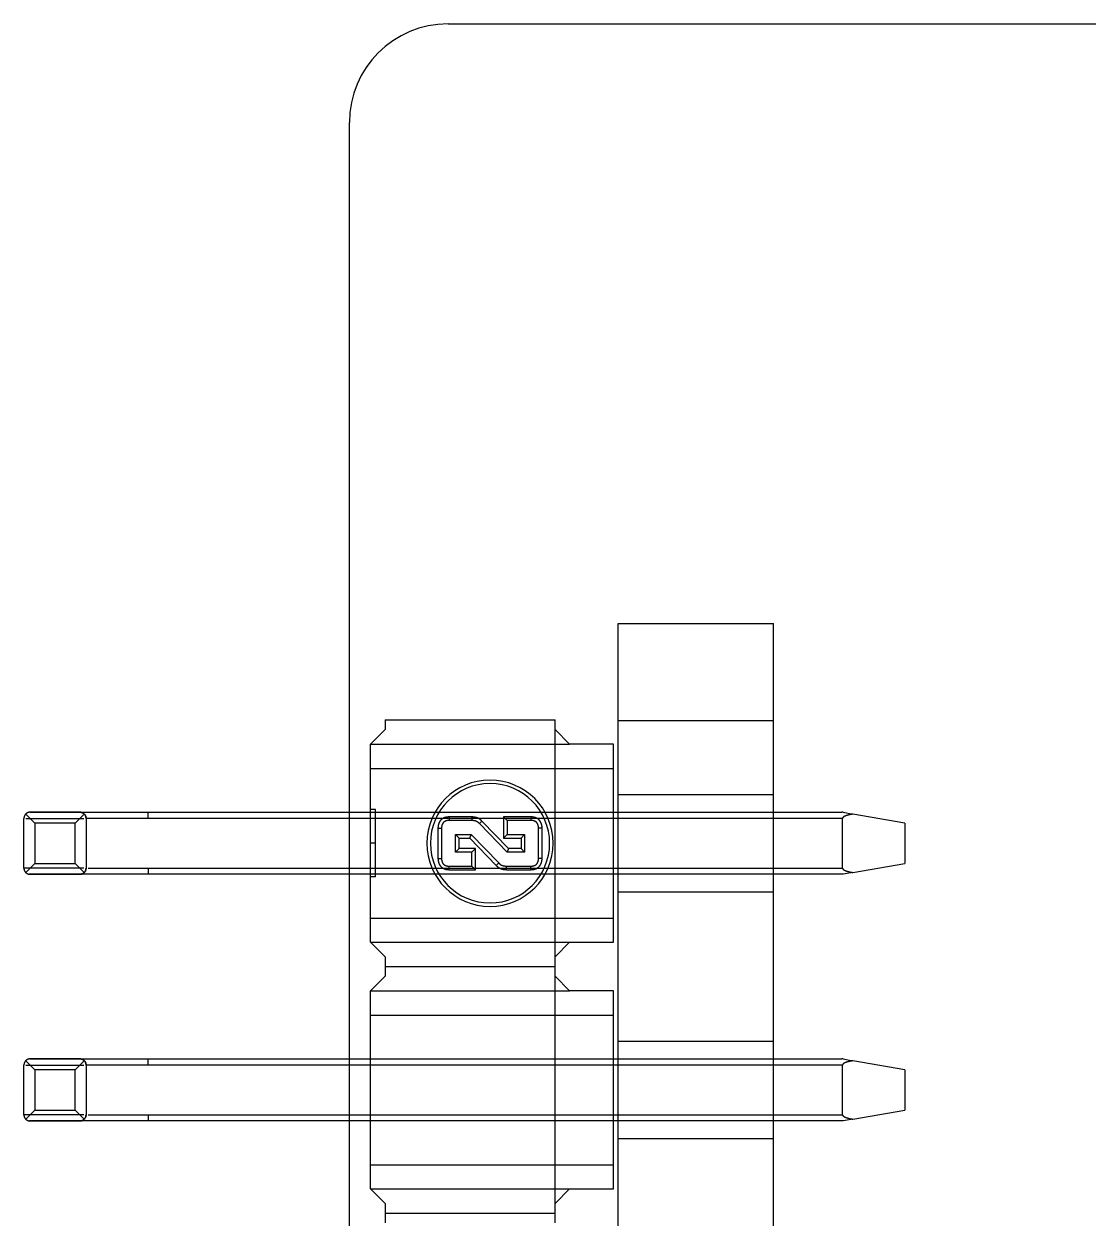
# Model space of a CAD drawing. Header units: millimetres. Extents: x -9.7 to 17, y -113.7 to -66.3.
# Drawn here: x -9.72 to 1.24, y -78.62 to -66.32 of the extents above; entities that cross this region are included whole.
import ezdxf

# ---------------------------------------------------------------- set-up
doc = ezdxf.new("R2010")
doc.units = ezdxf.units.MM
doc.linetypes.add('HIDDEN', pattern=[9.525, 6.35, -3.175])
doc.layers.get('0').update_dxf_attribs({"lineweight": 70})
doc.layers.add('Hidden', color=7, linetype='HIDDEN', lineweight=70)

msp = doc.modelspace()

# ---------------------------------------------------------------- linework, layer by layer
at = {"color": 7, "lineweight": -3}
for p, q in [((-5.352, -66.319), (8.364, -66.319)), ((-6.368, -112.674), (-6.368, -67.335)), ((-3.6, -107.513), (-3.6, -72.493)), ((-3.6, -72.493), (-2, -72.493)), ((-2, -80.583), (-2, -72.493)), ((-9.72, -74.497), (-9.72, -74.501)), ((-9.72, -75.013), (-9.72, -74.501)), ((-9.607, -74.55), (-9.701, -74.456)), ((-9.133, -74.438), (-9.667, -74.438)), ((-9.656, -74.437), (-9.144, -74.437)), ((-9.193, -74.55), (-9.099, -74.456)), ((-9.134, -74.437), (-9.103, -74.437)), ((-9.103, -74.437), (-8.44, -74.437)), ((-9.08, -74.501), (-9.08, -75.013)), ((-8.44, -74.501), (-9.08, -74.501)), ((-8.44, -74.437), (-6.368, -74.437)), ((-6.368, -74.501), (-8.44, -74.501)), ((-9.193, -74.55), (-9.607, -74.55)), ((-9.607, -74.55), (-9.607, -74.964)), ((-9.193, -74.964), (-9.193, -74.55)), ((-9.701, -75.059), (-9.607, -74.964)), ((-9.607, -74.964), (-9.193, -74.964)), ((-9.099, -75.059), (-9.193, -74.964)), ((-9.059, -75.013), (-8.44, -75.013)), ((-8.44, -75.013), (-6.368, -75.013)), ((-9.667, -75.076), (-9.133, -75.076)), ((-9.144, -75.077), (-9.656, -75.077)), ((-8.44, -75.077), (-9.144, -75.077)), ((-6.368, -75.077), (-8.44, -75.077)), ((-9.133, -76.978), (-9.667, -76.978)), ((-9.656, -76.977), (-9.144, -76.977)), ((-9.134, -76.977), (-9.103, -76.977)), ((-9.103, -76.977), (-8.44, -76.977)), ((-8.44, -76.977), (-6.368, -76.977)), ((-9.72, -77.037), (-9.72, -77.041)), ((-9.72, -77.553), (-9.72, -77.041)), ((-9.607, -77.09), (-9.701, -76.996)), ((-9.607, -77.09), (-9.607, -77.504)), ((-9.193, -77.09), (-9.607, -77.09)), ((-9.193, -77.09), (-9.099, -76.996)), ((-9.193, -77.504), (-9.193, -77.09)), ((-9.08, -77.041), (-9.08, -77.553)), ((-8.44, -77.041), (-9.08, -77.041)), ((-6.368, -77.041), (-8.44, -77.041)), ((-9.701, -77.599), (-9.607, -77.504)), ((-9.607, -77.504), (-9.193, -77.504)), ((-9.099, -77.599), (-9.193, -77.504)), ((-9.059, -77.553), (-8.44, -77.553)), ((-8.44, -77.553), (-6.368, -77.553)), ((-9.667, -77.616), (-9.133, -77.616)), ((-9.144, -77.617), (-9.656, -77.617)), ((-8.44, -77.617), (-9.144, -77.617)), ((-6.368, -77.617), (-8.44, -77.617))]:
    msp.add_line(p, q, dxfattribs=at)
msp.add_arc((-5.352, -67.335), 1.016, 90, 180, dxfattribs=at)
for centre in [(-8.44, -74.501), (-8.44, -77.041)]:
    msp.add_ellipse(centre, major_axis=(0, -0.064), ratio=0.000208, start_param=1.570796, end_param=3.141593, dxfattribs=at)
at = {"color": 7, "lineweight": -3, "extrusion": (-7.42711e-49, 7.95599e-31, -1)}
for centre in [(-8.44, -75.013), (-8.44, -77.553)]:
    msp.add_ellipse(centre, major_axis=(0, 0.064), ratio=0.000208, start_param=1.570796, end_param=3.141593, dxfattribs=at)
at = {"color": 7, "lineweight": -3}
for points, knots in [([(-9.701, -74.456), (-9.705, -74.46), (-9.71, -74.466), (-9.714, -74.475), (-9.716, -74.48), (-9.718, -74.484), (-9.719, -74.488), (-9.719, -74.49), (-9.719, -74.492), (-9.72, -74.494), (-9.72, -74.496), (-9.72, -74.499), (-9.72, -74.5), (-9.72, -74.501)], [0, 0, 0, 0, 0.337858, 0.4465, 0.575502, 0.652676, 0.743645, 0.778355, 0.815966, 0.856935, 0.901466, 0.949498, 1, 1, 1, 1]), ([(-9.667, -74.438), (-9.668, -74.439), (-9.67, -74.439), (-9.674, -74.44), (-9.677, -74.441), (-9.681, -74.442), (-9.687, -74.445), (-9.694, -74.449), (-9.699, -74.454), (-9.701, -74.456)], [0, 0, 0, 0, 0.085863, 0.170561, 0.254296, 0.378541, 0.501828, 0.748342, 1, 1, 1, 1]), ([(-9.656, -74.437), (-9.658, -74.437), (-9.662, -74.437), (-9.665, -74.438), (-9.667, -74.438)], [0, 0, 0, 0, 0.55994, 1, 1, 1, 1]), ([(-9.144, -74.437), (-9.142, -74.437), (-9.138, -74.437), (-9.135, -74.438), (-9.133, -74.438)], [0, 0, 0, 0, 0.55994, 1, 1, 1, 1]), ([(-9.099, -74.456), (-9.101, -74.454), (-9.106, -74.449), (-9.113, -74.445), (-9.119, -74.442), (-9.123, -74.441), (-9.126, -74.44), (-9.13, -74.439), (-9.132, -74.439), (-9.133, -74.438)], [0, 0, 0, 0, 0.250981, 0.497293, 0.620649, 0.745069, 0.828977, 0.913887, 1, 1, 1, 1]), ([(-9.08, -74.501), (-9.08, -74.501), (-9.08, -74.5), (-9.08, -74.498), (-9.08, -74.496), (-9.08, -74.495), (-9.081, -74.493), (-9.081, -74.491), (-9.081, -74.488), (-9.082, -74.485), (-9.083, -74.482), (-9.084, -74.479), (-9.085, -74.475), (-9.088, -74.469), (-9.093, -74.462), (-9.097, -74.458), (-9.099, -74.456)], [0, 0, 0, 0, 0.033141, 0.065982, 0.098538, 0.130825, 0.173485, 0.215737, 0.257622, 0.319854, 0.381505, 0.44273, 0.503682, 0.665984, 0.830465, 1, 1, 1, 1]), ([(-9.72, -75.013), (-9.72, -75.014), (-9.72, -75.015), (-9.72, -75.017), (-9.72, -75.018), (-9.72, -75.02), (-9.719, -75.022), (-9.719, -75.024), (-9.719, -75.027), (-9.718, -75.029), (-9.717, -75.032), (-9.716, -75.035), (-9.715, -75.04), (-9.712, -75.045), (-9.707, -75.052), (-9.703, -75.057), (-9.701, -75.059)], [0, 0, 0, 0, 0.033141, 0.065982, 0.098538, 0.130825, 0.173485, 0.215737, 0.257622, 0.319854, 0.381505, 0.44273, 0.503682, 0.665984, 0.830465, 1, 1, 1, 1]), ([(-9.099, -75.059), (-9.095, -75.054), (-9.09, -75.049), (-9.086, -75.04), (-9.084, -75.035), (-9.082, -75.03), (-9.081, -75.027), (-9.081, -75.024), (-9.081, -75.022), (-9.08, -75.02), (-9.08, -75.018), (-9.08, -75.016), (-9.08, -75.014), (-9.08, -75.013)], [0, 0, 0, 0, 0.337858, 0.4465, 0.575502, 0.652676, 0.743645, 0.778355, 0.815966, 0.856935, 0.901466, 0.949498, 1, 1, 1, 1]), ([(-9.701, -75.059), (-9.699, -75.061), (-9.694, -75.065), (-9.687, -75.069), (-9.681, -75.072), (-9.677, -75.074), (-9.674, -75.075), (-9.67, -75.076), (-9.668, -75.076), (-9.667, -75.076)], [0, 0, 0, 0, 0.250981, 0.497293, 0.620649, 0.745069, 0.828977, 0.913887, 1, 1, 1, 1]), ([(-9.656, -75.077), (-9.658, -75.077), (-9.662, -75.077), (-9.665, -75.077), (-9.667, -75.076)], [0, 0, 0, 0, 0.55994, 1, 1, 1, 1]), ([(-9.144, -75.077), (-9.142, -75.077), (-9.138, -75.077), (-9.135, -75.077), (-9.133, -75.076)], [0, 0, 0, 0, 0.55994, 1, 1, 1, 1]), ([(-9.133, -75.076), (-9.132, -75.076), (-9.13, -75.076), (-9.126, -75.075), (-9.123, -75.074), (-9.119, -75.072), (-9.113, -75.069), (-9.106, -75.065), (-9.101, -75.061), (-9.099, -75.059)], [0, 0, 0, 0, 0.085863, 0.170561, 0.254296, 0.378541, 0.501828, 0.748342, 1, 1, 1, 1]), ([(-9.667, -76.978), (-9.668, -76.979), (-9.67, -76.979), (-9.674, -76.98), (-9.677, -76.981), (-9.681, -76.982), (-9.687, -76.985), (-9.694, -76.989), (-9.699, -76.994), (-9.701, -76.996)], [0, 0, 0, 0, 0.085863, 0.170561, 0.254296, 0.378541, 0.501828, 0.748342, 1, 1, 1, 1]), ([(-9.656, -76.977), (-9.658, -76.977), (-9.662, -76.977), (-9.665, -76.978), (-9.667, -76.978)], [0, 0, 0, 0, 0.55994, 1, 1, 1, 1]), ([(-9.144, -76.977), (-9.142, -76.977), (-9.138, -76.977), (-9.135, -76.978), (-9.133, -76.978)], [0, 0, 0, 0, 0.55994, 1, 1, 1, 1]), ([(-9.099, -76.996), (-9.101, -76.994), (-9.106, -76.989), (-9.113, -76.985), (-9.119, -76.982), (-9.123, -76.981), (-9.126, -76.98), (-9.13, -76.979), (-9.132, -76.979), (-9.133, -76.978)], [0, 0, 0, 0, 0.250981, 0.497293, 0.620649, 0.745069, 0.828977, 0.913887, 1, 1, 1, 1]), ([(-9.701, -76.996), (-9.705, -77), (-9.71, -77.006), (-9.714, -77.015), (-9.716, -77.02), (-9.718, -77.024), (-9.719, -77.028), (-9.719, -77.03), (-9.719, -77.032), (-9.72, -77.034), (-9.72, -77.036), (-9.72, -77.039), (-9.72, -77.04), (-9.72, -77.041)], [0, 0, 0, 0, 0.337858, 0.4465, 0.575502, 0.652676, 0.743645, 0.778355, 0.815966, 0.856935, 0.901466, 0.949498, 1, 1, 1, 1]), ([(-9.08, -77.041), (-9.08, -77.041), (-9.08, -77.04), (-9.08, -77.038), (-9.08, -77.036), (-9.08, -77.035), (-9.081, -77.033), (-9.081, -77.031), (-9.081, -77.028), (-9.082, -77.025), (-9.083, -77.022), (-9.084, -77.019), (-9.085, -77.015), (-9.088, -77.009), (-9.093, -77.002), (-9.097, -76.998), (-9.099, -76.996)], [0, 0, 0, 0, 0.033141, 0.065982, 0.098538, 0.130825, 0.173485, 0.215737, 0.257622, 0.319854, 0.381505, 0.44273, 0.503682, 0.665984, 0.830465, 1, 1, 1, 1]), ([(-9.72, -77.553), (-9.72, -77.554), (-9.72, -77.555), (-9.72, -77.557), (-9.72, -77.558), (-9.72, -77.56), (-9.719, -77.562), (-9.719, -77.564), (-9.719, -77.567), (-9.718, -77.569), (-9.717, -77.572), (-9.716, -77.575), (-9.715, -77.58), (-9.712, -77.585), (-9.707, -77.592), (-9.703, -77.597), (-9.701, -77.599)], [0, 0, 0, 0, 0.033141, 0.065982, 0.098538, 0.130825, 0.173485, 0.215737, 0.257622, 0.319854, 0.381505, 0.44273, 0.503682, 0.665984, 0.830465, 1, 1, 1, 1]), ([(-9.701, -77.599), (-9.699, -77.601), (-9.694, -77.605), (-9.687, -77.609), (-9.681, -77.612), (-9.677, -77.614), (-9.674, -77.615), (-9.67, -77.616), (-9.668, -77.616), (-9.667, -77.616)], [0, 0, 0, 0, 0.250981, 0.497293, 0.620649, 0.745069, 0.828977, 0.913887, 1, 1, 1, 1]), ([(-9.133, -77.616), (-9.132, -77.616), (-9.13, -77.616), (-9.126, -77.615), (-9.123, -77.614), (-9.119, -77.612), (-9.113, -77.609), (-9.106, -77.605), (-9.101, -77.601), (-9.099, -77.599)], [0, 0, 0, 0, 0.085863, 0.170561, 0.254296, 0.378541, 0.501828, 0.748342, 1, 1, 1, 1]), ([(-9.099, -77.599), (-9.095, -77.594), (-9.09, -77.589), (-9.086, -77.58), (-9.084, -77.575), (-9.082, -77.57), (-9.081, -77.567), (-9.081, -77.564), (-9.081, -77.562), (-9.08, -77.56), (-9.08, -77.558), (-9.08, -77.556), (-9.08, -77.554), (-9.08, -77.553)], [0, 0, 0, 0, 0.337858, 0.4465, 0.575502, 0.652676, 0.743645, 0.778355, 0.815966, 0.856935, 0.901466, 0.949498, 1, 1, 1, 1]), ([(-9.656, -77.617), (-9.658, -77.617), (-9.662, -77.617), (-9.665, -77.617), (-9.667, -77.616)], [0, 0, 0, 0, 0.55994, 1, 1, 1, 1]), ([(-9.144, -77.617), (-9.142, -77.617), (-9.138, -77.617), (-9.135, -77.617), (-9.133, -77.616)], [0, 0, 0, 0, 0.55994, 1, 1, 1, 1])]:
    msp.add_open_spline(points, degree=3, knots=knots, dxfattribs=at)
at = {"layer": 'Hidden', "color": 7, "lineweight": -3}
for p, q in [((-6, -73.487), (-4.25, -73.487)), ((-6, -73.487), (-6, -73.587)), ((-4.25, -73.587), (-4.25, -73.487)), ((-3.6, -73.493), (-2, -73.493)), ((-6, -73.587), (-6.15, -73.737)), ((-4.1, -73.737), (-4.25, -73.587)), ((-4.25, -75.927), (-4.25, -73.587)), ((-6.15, -73.987), (-6.15, -73.737)), ((-6.15, -73.737), (-4.1, -73.737)), ((-3.65, -73.737), (-4.1, -73.737)), ((-3.65, -73.987), (-3.65, -73.737)), ((-6.15, -73.987), (-3.65, -73.987)), ((-6.15, -75.527), (-6.15, -73.987)), ((-3.65, -75.527), (-3.65, -73.987)), ((-2, -74.257), (-3.6, -74.257)), ((-6.1, -74.411), (-6.15, -74.411)), ((-6.1, -74.757), (-6.1, -74.411)), ((-5.107, -74.486), (-5.342, -74.486)), ((-5.342, -74.486), (-5.341, -74.522)), ((-5.108, -74.522), (-5.341, -74.522)), ((-5.107, -74.486), (-5.108, -74.522)), ((-4.782, -74.486), (-4.782, -74.703)), ((-4.498, -74.486), (-4.782, -74.486)), ((-4.782, -74.486), (-4.745, -74.522)), ((-4.745, -74.522), (-4.745, -74.667)), ((-4.499, -74.522), (-4.745, -74.522)), ((-4.498, -74.486), (-4.499, -74.522)), ((-5.456, -74.6), (-5.42, -74.601)), ((-5.456, -74.6), (-5.456, -74.915)), ((-5.42, -74.601), (-5.42, -74.913)), ((-5.003, -74.528), (-5.028, -74.554)), ((-4.745, -74.848), (-5.028, -74.554)), ((-4.73, -74.811), (-5.003, -74.528)), ((-4.384, -74.6), (-4.42, -74.601)), ((-4.42, -74.913), (-4.42, -74.601)), ((-4.384, -74.915), (-4.384, -74.6)), ((-6.1, -74.757), (-6.15, -74.757)), ((-6.1, -75.104), (-6.1, -74.757)), ((-5.239, -74.703), (-5.275, -74.667)), ((-5.275, -74.848), (-5.275, -74.667)), ((-5.275, -74.667), (-5.113, -74.667)), ((-5.239, -74.703), (-5.128, -74.703)), ((-5.239, -74.811), (-5.239, -74.703)), ((-5.128, -74.703), (-5.113, -74.667)), ((-5.128, -74.703), (-4.856, -74.986)), ((-5.113, -74.667), (-4.831, -74.96)), ((-4.782, -74.703), (-4.745, -74.667)), ((-4.782, -74.703), (-4.601, -74.703)), ((-4.745, -74.667), (-4.565, -74.667)), ((-4.601, -74.703), (-4.565, -74.667)), ((-4.601, -74.703), (-4.601, -74.811)), ((-4.565, -74.667), (-4.565, -74.848)), ((-5.239, -74.811), (-5.275, -74.848)), ((-5.107, -74.848), (-5.275, -74.848)), ((-5.07, -74.811), (-5.239, -74.811)), ((-5.07, -74.811), (-5.107, -74.848)), ((-5.107, -74.992), (-5.107, -74.848)), ((-5.07, -75.029), (-5.07, -74.811)), ((-4.73, -74.811), (-4.745, -74.848)), ((-4.565, -74.848), (-4.745, -74.848)), ((-4.601, -74.811), (-4.73, -74.811)), ((-4.601, -74.811), (-4.565, -74.848)), ((-5.456, -74.915), (-5.42, -74.913)), ((-5.343, -75.029), (-5.342, -74.992)), ((-5.342, -74.992), (-5.107, -74.992)), ((-5.07, -75.029), (-5.107, -74.992)), ((-4.856, -74.986), (-4.831, -74.96)), ((-4.751, -75.029), (-4.75, -74.992)), ((-4.75, -74.992), (-4.499, -74.992)), ((-4.498, -75.029), (-4.499, -74.992)), ((-4.384, -74.915), (-4.42, -74.913)), ((-6.1, -75.104), (-6.15, -75.104)), ((-5.343, -75.029), (-5.07, -75.029)), ((-4.751, -75.029), (-4.498, -75.029)), ((-3.6, -75.257), (-2, -75.257)), ((-6.15, -75.777), (-6.15, -75.527)), ((-6.15, -75.527), (-3.65, -75.527)), ((-3.65, -75.777), (-3.65, -75.527)), ((-6.15, -75.777), (-4.1, -75.777)), ((-6.15, -75.777), (-6, -75.927)), ((-4.25, -75.927), (-4.1, -75.777)), ((-4.1, -75.777), (-3.65, -75.777)), ((-6, -75.927), (-6, -76.027)), ((-4.25, -76.027), (-4.25, -75.927)), ((-6, -76.027), (-6, -76.127)), ((-6, -76.027), (-4.25, -76.027)), ((-4.25, -76.127), (-4.25, -76.027)), ((-6, -76.127), (-6.15, -76.277)), ((-4.1, -76.277), (-4.25, -76.127)), ((-4.25, -76.277), (-4.25, -76.127)), ((-6.15, -76.527), (-6.15, -76.277)), ((-6.15, -76.277), (-4.1, -76.277)), ((-4.25, -76.527), (-4.25, -76.277)), ((-3.65, -76.277), (-4.1, -76.277)), ((-3.65, -76.527), (-3.65, -76.277)), ((-6.15, -78.067), (-6.15, -76.527)), ((-6.15, -76.527), (-3.65, -76.527)), ((-4.25, -78.067), (-4.25, -76.527)), ((-3.65, -78.067), (-3.65, -76.527)), ((-2, -76.797), (-3.6, -76.797)), ((-3.6, -77.797), (-2, -77.797)), ((-6.15, -78.317), (-6.15, -78.067)), ((-6.15, -78.067), (-3.65, -78.067)), ((-4.25, -78.317), (-4.25, -78.067)), ((-3.65, -78.317), (-3.65, -78.067)), ((-6.15, -78.317), (-4.1, -78.317)), ((-6.15, -78.317), (-6, -78.467)), ((-4.25, -78.467), (-4.1, -78.317)), ((-4.25, -78.467), (-4.25, -78.317)), ((-4.1, -78.317), (-3.65, -78.317)), ((-6, -78.467), (-6, -78.567)), ((-6, -78.567), (-4.25, -78.567)), ((-6, -78.567), (-4.25, -78.567)), ((-6, -78.567), (-6, -78.667)), ((-4.25, -78.567), (-4.25, -78.467)), ((-4.25, -78.667), (-4.25, -78.567))]:
    msp.add_line(p, q, dxfattribs=at)
at = {"layer": 'Hidden', "lineweight": -3}
for p, q in [((-9.701, -74.501), (-9.102, -74.501)), ((-9.656, -74.437), (-9.667, -74.438)), ((-9.144, -74.437), (-9.141, -74.437)), ((-9.141, -74.437), (-9.133, -74.438)), ((-6.368, -74.437), (-6.15, -74.437)), ((-6.15, -74.501), (-6.368, -74.501)), ((-6.15, -74.437), (-4.25, -74.437)), ((-4.25, -74.501), (-6.15, -74.501)), ((-4.25, -74.437), (-3.65, -74.437)), ((-3.65, -74.501), (-4.25, -74.501)), ((-3.65, -74.437), (-3.6, -74.437)), ((-3.6, -74.501), (-3.65, -74.501)), ((-3.6, -74.437), (-2, -74.437)), ((-2, -74.501), (-3.6, -74.501)), ((-2, -74.437), (-1.296, -74.437)), ((-1.29, -74.501), (-2, -74.501)), ((-1.29, -75.013), (-1.29, -74.501)), ((-1.284, -74.438), (-1.184, -74.456)), ((-0.65, -74.55), (-1.184, -74.456)), ((-0.65, -74.55), (-0.65, -74.964)), ((-9.102, -75.013), (-9.72, -75.013)), ((-6.368, -75.013), (-6.15, -75.013)), ((-6.15, -75.013), (-4.25, -75.013)), ((-4.25, -75.013), (-3.65, -75.013)), ((-3.65, -75.013), (-3.6, -75.013)), ((-3.6, -75.013), (-2, -75.013)), ((-2, -75.013), (-1.29, -75.013)), ((-1.184, -75.059), (-0.65, -74.964)), ((-9.667, -75.076), (-9.656, -75.077)), ((-9.141, -75.077), (-9.144, -75.077)), ((-9.133, -75.076), (-9.141, -75.077)), ((-6.15, -75.077), (-6.368, -75.077)), ((-4.25, -75.077), (-6.15, -75.077)), ((-3.65, -75.077), (-4.25, -75.077)), ((-3.6, -75.077), (-3.65, -75.077)), ((-2, -75.077), (-3.6, -75.077)), ((-1.296, -75.077), (-2, -75.077)), ((-1.284, -75.076), (-1.288, -75.077)), ((-1.184, -75.059), (-1.284, -75.076)), ((-9.656, -76.977), (-9.667, -76.978)), ((-9.144, -76.977), (-9.141, -76.977)), ((-9.141, -76.977), (-9.133, -76.978)), ((-6.368, -76.977), (-3.6, -76.977)), ((-3.6, -76.977), (-2, -76.977)), ((-2, -76.977), (-1.296, -76.977)), ((-1.284, -76.978), (-1.184, -76.996)), ((-9.701, -77.041), (-9.102, -77.041)), ((-3.6, -77.041), (-6.368, -77.041)), ((-2, -77.041), (-3.6, -77.041)), ((-1.29, -77.041), (-2, -77.041)), ((-1.29, -77.553), (-1.29, -77.041)), ((-0.65, -77.09), (-1.184, -76.996)), ((-0.65, -77.09), (-0.65, -77.504)), ((-9.102, -77.553), (-9.72, -77.553)), ((-6.368, -77.553), (-3.6, -77.553)), ((-3.6, -77.553), (-2, -77.553)), ((-2, -77.553), (-1.29, -77.553)), ((-1.184, -77.599), (-1.284, -77.616)), ((-1.184, -77.599), (-0.65, -77.504)), ((-9.667, -77.616), (-9.656, -77.617)), ((-9.141, -77.617), (-9.144, -77.617)), ((-9.133, -77.616), (-9.141, -77.617)), ((-3.6, -77.617), (-6.368, -77.617)), ((-2, -77.617), (-3.6, -77.617)), ((-1.296, -77.617), (-2, -77.617))]:
    msp.add_line(p, q, dxfattribs=at)
at = {"layer": 'Hidden', "color": 7, "lineweight": -3, "extrusion": (-7.21818e-15, 4.05855e-15, -1)}
for radius in [0.65, 0.614]:
    msp.add_circle((4.92, -74.757), radius, dxfattribs=at)
at = {"layer": 'Hidden', "lineweight": -3, "extrusion": (-1.06487e-48, 7.98487e-31, -1)}
msp.add_ellipse((-8.44, -77.041), major_axis=(0, 0.064), ratio=0.000298, start_param=4.712389, end_param=6.283185, dxfattribs=at)
at = {"layer": 'Hidden', "lineweight": -3}
msp.add_ellipse((-8.44, -77.553), major_axis=(0, -0.064), ratio=0.000308, start_param=4.712389, end_param=6.283185, dxfattribs=at)
for points, knots in [([(-9.688, -74.446), (-9.689, -74.447), (-9.694, -74.449), (-9.702, -74.456), (-9.708, -74.464), (-9.711, -74.468), (-9.712, -74.469)], [0, 0, 0, 0, 0.099491, 0.497425, 0.895357, 1, 1, 1, 1]), ([(-9.667, -74.438), (-9.667, -74.438), (-9.672, -74.439), (-9.679, -74.441), (-9.686, -74.445), (-9.688, -74.446)], [0, 0, 0, 0, 0.046954, 0.583385, 1, 1, 1, 1]), ([(-9.144, -74.437), (-9.144, -74.437), (-9.144, -74.437), (-9.144, -74.437), (-9.144, -74.437)], [0, 0, 0, 0, 0.237226, 1, 1, 1, 1]), ([(-9.133, -74.438), (-9.133, -74.438), (-9.129, -74.439), (-9.12, -74.441), (-9.113, -74.445), (-9.11, -74.448)], [0, 0, 0, 0, 0.010081, 0.504404, 1, 1, 1, 1]), ([(-9.11, -74.448), (-9.109, -74.448), (-9.106, -74.45), (-9.099, -74.456), (-9.09, -74.466), (-9.084, -74.477), (-9.081, -74.489), (-9.08, -74.497), (-9.08, -74.501)], [0, 0, 0, 0, 0.007608, 0.214082, 0.420557, 0.622741, 0.816856, 1, 1, 1, 1]), ([(-1.284, -74.438), (-1.287, -74.438), (-1.29, -74.437), (-1.294, -74.437), (-1.296, -74.437)], [0, 0, 0, 0, 0.559948, 1, 1, 1, 1]), ([(-1.184, -74.456), (-1.203, -74.46), (-1.228, -74.465), (-1.256, -74.474), (-1.268, -74.479), (-1.277, -74.484), (-1.281, -74.487), (-1.285, -74.49), (-1.286, -74.492), (-1.288, -74.494), (-1.289, -74.496), (-1.29, -74.499), (-1.29, -74.5), (-1.29, -74.501)], [0, 0, 0, 0, 0.498784, 0.623652, 0.748571, 0.811071, 0.87372, 0.89462, 0.915601, 0.936632, 0.957665, 0.978774, 1, 1, 1, 1]), ([(-9.72, -75.013), (-9.72, -75.017), (-9.72, -75.025), (-9.716, -75.037), (-9.713, -75.043), (-9.711, -75.046)], [0, 0, 0, 0, 0.336614, 0.6934, 1, 1, 1, 1]), ([(-9.08, -75.013), (-9.08, -75.017), (-9.081, -75.025), (-9.084, -75.037), (-9.088, -75.044), (-9.09, -75.047)], [0, 0, 0, 0, 0.328985, 0.677676, 1, 1, 1, 1]), ([(-1.29, -75.013), (-1.29, -75.014), (-1.29, -75.015), (-1.289, -75.017), (-1.289, -75.018), (-1.288, -75.02), (-1.287, -75.022), (-1.285, -75.024), (-1.282, -75.027), (-1.279, -75.029), (-1.274, -75.032), (-1.269, -75.035), (-1.258, -75.04), (-1.24, -75.046), (-1.214, -75.053), (-1.194, -75.057), (-1.184, -75.059)], [0, 0, 0, 0, 0.013952, 0.028069, 0.042547, 0.057565, 0.078701, 0.10141, 0.125956, 0.166654, 0.212477, 0.263794, 0.320868, 0.502434, 0.728433, 1, 1, 1, 1]), ([(-9.711, -75.046), (-9.711, -75.047), (-9.708, -75.051), (-9.703, -75.057), (-9.699, -75.061), (-9.697, -75.062)], [0, 0, 0, 0, 0.107012, 0.728949, 1, 1, 1, 1]), ([(-9.656, -75.077), (-9.656, -75.077), (-9.656, -75.077), (-9.656, -75.077), (-9.656, -75.077)], [0, 0, 0, 0, 0.237352, 1, 1, 1, 1]), ([(-9.109, -75.067), (-9.109, -75.067), (-9.113, -75.069), (-9.12, -75.073), (-9.129, -75.076), (-9.133, -75.076), (-9.133, -75.076)], [0, 0, 0, 0, 0.009738, 0.509956, 0.990207, 1, 1, 1, 1]), ([(-9.096, -75.055), (-9.097, -75.056), (-9.101, -75.061), (-9.105, -75.064), (-9.109, -75.067)], [0, 0, 0, 0, 0.270642, 1, 1, 1, 1]), ([(-1.284, -75.076), (-1.287, -75.077), (-1.29, -75.077), (-1.294, -75.077), (-1.296, -75.077)], [0, 0, 0, 0, 0.559948, 1, 1, 1, 1]), ([(-9.688, -76.986), (-9.689, -76.987), (-9.694, -76.989), (-9.702, -76.996), (-9.708, -77.004), (-9.711, -77.008), (-9.712, -77.009)], [0, 0, 0, 0, 0.099491, 0.497425, 0.895357, 1, 1, 1, 1]), ([(-9.667, -76.978), (-9.667, -76.978), (-9.672, -76.979), (-9.679, -76.981), (-9.686, -76.985), (-9.688, -76.986)], [0, 0, 0, 0, 0.046954, 0.583385, 1, 1, 1, 1]), ([(-9.144, -76.977), (-9.144, -76.977), (-9.144, -76.977), (-9.144, -76.977), (-9.144, -76.977)], [0, 0, 0, 0, 0.237226, 1, 1, 1, 1]), ([(-9.133, -76.978), (-9.133, -76.978), (-9.129, -76.979), (-9.12, -76.981), (-9.113, -76.985), (-9.11, -76.988)], [0, 0, 0, 0, 0.010081, 0.504404, 1, 1, 1, 1]), ([(-9.11, -76.988), (-9.109, -76.988), (-9.106, -76.99), (-9.099, -76.996), (-9.09, -77.006), (-9.084, -77.017), (-9.081, -77.029), (-9.08, -77.037), (-9.08, -77.041)], [0, 0, 0, 0, 0.007608, 0.214082, 0.420557, 0.622741, 0.816856, 1, 1, 1, 1]), ([(-1.284, -76.978), (-1.287, -76.978), (-1.29, -76.977), (-1.294, -76.977), (-1.296, -76.977)], [0, 0, 0, 0, 0.559948, 1, 1, 1, 1]), ([(-1.184, -76.996), (-1.203, -77), (-1.228, -77.005), (-1.256, -77.014), (-1.268, -77.019), (-1.277, -77.024), (-1.281, -77.027), (-1.285, -77.03), (-1.286, -77.032), (-1.288, -77.034), (-1.289, -77.036), (-1.29, -77.039), (-1.29, -77.04), (-1.29, -77.041)], [0, 0, 0, 0, 0.498784, 0.623652, 0.748571, 0.811071, 0.87372, 0.89462, 0.915601, 0.936632, 0.957665, 0.978774, 1, 1, 1, 1]), ([(-9.72, -77.553), (-9.72, -77.557), (-9.72, -77.565), (-9.716, -77.577), (-9.713, -77.583), (-9.711, -77.586)], [0, 0, 0, 0, 0.336614, 0.6934, 1, 1, 1, 1]), ([(-9.711, -77.586), (-9.711, -77.587), (-9.708, -77.591), (-9.703, -77.597), (-9.699, -77.601), (-9.697, -77.602)], [0, 0, 0, 0, 0.107012, 0.728949, 1, 1, 1, 1]), ([(-9.096, -77.595), (-9.097, -77.596), (-9.101, -77.601), (-9.105, -77.604), (-9.109, -77.607)], [0, 0, 0, 0, 0.270642, 1, 1, 1, 1]), ([(-9.08, -77.553), (-9.08, -77.557), (-9.081, -77.565), (-9.084, -77.577), (-9.088, -77.584), (-9.09, -77.587)], [0, 0, 0, 0, 0.328985, 0.677676, 1, 1, 1, 1]), ([(-1.29, -77.553), (-1.29, -77.554), (-1.29, -77.555), (-1.289, -77.557), (-1.289, -77.558), (-1.288, -77.56), (-1.287, -77.562), (-1.285, -77.564), (-1.282, -77.567), (-1.279, -77.569), (-1.274, -77.572), (-1.269, -77.575), (-1.258, -77.58), (-1.24, -77.586), (-1.214, -77.593), (-1.194, -77.597), (-1.184, -77.599)], [0, 0, 0, 0, 0.013952, 0.028069, 0.042547, 0.057565, 0.078701, 0.10141, 0.125956, 0.166654, 0.212477, 0.263794, 0.320868, 0.502434, 0.728433, 1, 1, 1, 1]), ([(-9.656, -77.617), (-9.656, -77.617), (-9.656, -77.617), (-9.656, -77.617), (-9.656, -77.617)], [0, 0, 0, 0, 0.237352, 1, 1, 1, 1]), ([(-9.109, -77.607), (-9.109, -77.607), (-9.113, -77.609), (-9.12, -77.613), (-9.129, -77.616), (-9.133, -77.616), (-9.133, -77.616)], [0, 0, 0, 0, 0.009738, 0.509956, 0.990207, 1, 1, 1, 1]), ([(-1.284, -77.616), (-1.287, -77.617), (-1.29, -77.617), (-1.294, -77.617), (-1.296, -77.617)], [0, 0, 0, 0, 0.559948, 1, 1, 1, 1])]:
    msp.add_open_spline(points, degree=3, knots=knots, dxfattribs=at)
at = {"layer": 'Hidden', "color": 7, "lineweight": -3}
for points, knots in [([(-5.342, -74.486), (-5.346, -74.486), (-5.354, -74.487), (-5.366, -74.488), (-5.38, -74.491), (-5.394, -74.495), (-5.406, -74.502), (-5.416, -74.509), (-5.426, -74.517), (-5.434, -74.527), (-5.442, -74.539), (-5.448, -74.552), (-5.452, -74.565), (-5.454, -74.578), (-5.456, -74.589), (-5.456, -74.597), (-5.456, -74.6)], [0, 0, 0, 0, 0.060638, 0.132963, 0.212252, 0.296079, 0.365028, 0.434949, 0.50439, 0.573421, 0.655078, 0.733792, 0.80747, 0.878833, 0.944606, 1, 1, 1, 1]), ([(-5.341, -74.522), (-5.345, -74.523), (-5.353, -74.523), (-5.365, -74.524), (-5.376, -74.528), (-5.387, -74.533), (-5.397, -74.54), (-5.405, -74.549), (-5.412, -74.56), (-5.416, -74.574), (-5.419, -74.587), (-5.42, -74.597), (-5.42, -74.601)], [0, 0, 0, 0, 0.0934, 0.186757, 0.280056, 0.373458, 0.466731, 0.560008, 0.669897, 0.780027, 0.889901, 1, 1, 1, 1]), ([(-5.028, -74.554), (-5.032, -74.551), (-5.041, -74.543), (-5.054, -74.534), (-5.071, -74.527), (-5.089, -74.524), (-5.102, -74.523), (-5.108, -74.522)], [0, 0, 0, 0, 0.186893, 0.373278, 0.560259, 0.779756, 1, 1, 1, 1]), ([(-5.003, -74.528), (-5.007, -74.525), (-5.014, -74.518), (-5.027, -74.508), (-5.042, -74.5), (-5.059, -74.493), (-5.076, -74.489), (-5.092, -74.487), (-5.102, -74.486), (-5.107, -74.486)], [0, 0, 0, 0, 0.121207, 0.26902, 0.422427, 0.571845, 0.727605, 0.874401, 1, 1, 1, 1]), ([(-4.42, -74.601), (-4.42, -74.597), (-4.421, -74.589), (-4.423, -74.578), (-4.426, -74.566), (-4.431, -74.556), (-4.437, -74.546), (-4.447, -74.537), (-4.458, -74.53), (-4.471, -74.525), (-4.485, -74.523), (-4.494, -74.523), (-4.499, -74.522)], [0, 0, 0, 0, 0.093426, 0.186722, 0.280059, 0.373546, 0.466737, 0.560051, 0.669966, 0.779985, 0.889907, 1, 1, 1, 1]), ([(-4.384, -74.6), (-4.384, -74.596), (-4.384, -74.588), (-4.386, -74.576), (-4.389, -74.562), (-4.393, -74.55), (-4.399, -74.538), (-4.406, -74.527), (-4.414, -74.518), (-4.423, -74.509), (-4.434, -74.502), (-4.445, -74.496), (-4.457, -74.492), (-4.468, -74.489), (-4.479, -74.487), (-4.489, -74.486), (-4.495, -74.486), (-4.498, -74.486)], [0, 0, 0, 0, 0.059655, 0.130791, 0.207585, 0.287464, 0.354303, 0.422979, 0.492018, 0.5614, 0.632746, 0.703131, 0.770817, 0.835506, 0.896798, 0.952474, 1, 1, 1, 1]), ([(-5.456, -74.915), (-5.456, -74.92), (-5.455, -74.931), (-5.452, -74.947), (-5.448, -74.963), (-5.442, -74.976), (-5.435, -74.986), (-5.427, -74.996), (-5.418, -75.005), (-5.407, -75.012), (-5.396, -75.018), (-5.385, -75.023), (-5.373, -75.026), (-5.362, -75.027), (-5.352, -75.028), (-5.346, -75.029), (-5.343, -75.029)], [0, 0, 0, 0, 0.082348, 0.181466, 0.28379, 0.348863, 0.418995, 0.489307, 0.559018, 0.63082, 0.701708, 0.769874, 0.83499, 0.896618, 0.952487, 1, 1, 1, 1]), ([(-5.42, -74.913), (-5.42, -74.918), (-5.419, -74.927), (-5.416, -74.941), (-5.412, -74.955), (-5.405, -74.967), (-5.395, -74.977), (-5.383, -74.985), (-5.37, -74.989), (-5.356, -74.992), (-5.347, -74.992), (-5.342, -74.992)], [0, 0, 0, 0, 0.112125, 0.223962, 0.336139, 0.448024, 0.560026, 0.669945, 0.779964, 0.889895, 1, 1, 1, 1]), ([(-4.856, -74.986), (-4.853, -74.99), (-4.845, -74.997), (-4.832, -75.007), (-4.816, -75.015), (-4.8, -75.022), (-4.783, -75.026), (-4.766, -75.028), (-4.756, -75.028), (-4.751, -75.029)], [0, 0, 0, 0, 0.122008, 0.271613, 0.426491, 0.577269, 0.731581, 0.875664, 1, 1, 1, 1]), ([(-4.831, -74.96), (-4.827, -74.964), (-4.819, -74.972), (-4.805, -74.981), (-4.788, -74.988), (-4.77, -74.991), (-4.757, -74.992), (-4.75, -74.992)], [0, 0, 0, 0, 0.186855, 0.373256, 0.560194, 0.779813, 1, 1, 1, 1]), ([(-4.499, -74.992), (-4.495, -74.992), (-4.487, -74.992), (-4.475, -74.99), (-4.464, -74.987), (-4.453, -74.982), (-4.443, -74.975), (-4.435, -74.966), (-4.428, -74.954), (-4.424, -74.941), (-4.421, -74.927), (-4.42, -74.918), (-4.42, -74.913)], [0, 0, 0, 0, 0.0934, 0.186757, 0.280056, 0.373458, 0.466731, 0.560008, 0.669897, 0.780027, 0.889901, 1, 1, 1, 1]), ([(-4.498, -75.029), (-4.494, -75.029), (-4.486, -75.028), (-4.474, -75.027), (-4.46, -75.024), (-4.446, -75.019), (-4.434, -75.013), (-4.424, -75.006), (-4.414, -74.997), (-4.406, -74.987), (-4.398, -74.975), (-4.392, -74.962), (-4.388, -74.949), (-4.386, -74.937), (-4.384, -74.925), (-4.384, -74.918), (-4.384, -74.915)], [0, 0, 0, 0, 0.060638, 0.132963, 0.212252, 0.296079, 0.365028, 0.434949, 0.50439, 0.573421, 0.655078, 0.733792, 0.80747, 0.878833, 0.944606, 1, 1, 1, 1])]:
    msp.add_open_spline(points, degree=3, knots=knots, dxfattribs=at)

doc.saveas('drawing.dxf')
